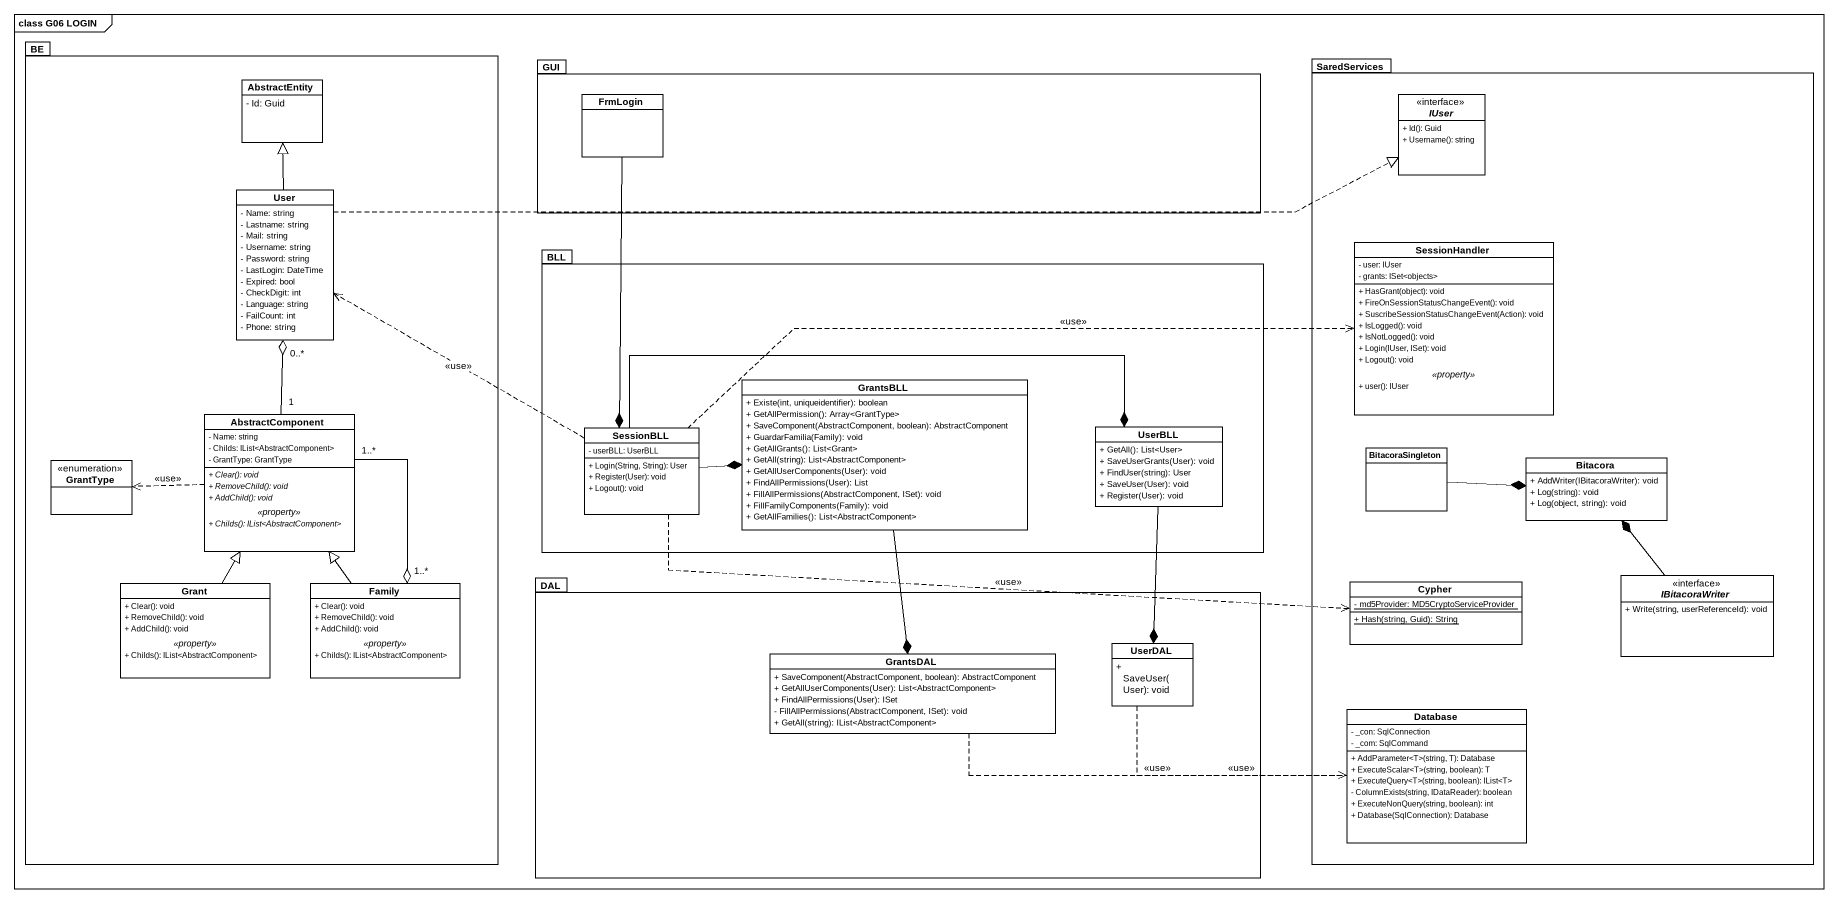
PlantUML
@startuml
mainframe class G06 LOGIN
hide circle
hide empty members
skinparam classAttributeIconSize 0
package BE {
  class AbstractEntity {
    - Id: Guid
  }
  class User {
    - Name: string
    - Lastname: string
    - Mail: string
    - Username: string
    - Password: string
    - LastLogin: DateTime
    - Expired: bool
    - CheckDigit: int
    - Language: string
    - FailCount: int
    - Phone: string
  }
  class AbstractComponent {
    - Name: string
    - Childs: IList<AbstractComponent>
    - GrantType: GrantType
    --
    {abstract} + Clear(): void
    {abstract} + RemoveChild(): void
    {abstract} + AddChild(): void
    .. <<property>> ..
    {abstract} + Childs(): IList<AbstractComponent>
  }
  enum GrantType
  class Grant {
    + Clear(): void
    + RemoveChild(): void
    + AddChild(): void
    .. <<property>> ..
    + Childs(): IList<AbstractComponent>
  }
  class Family {
    + Clear(): void
    + RemoveChild(): void
    + AddChild(): void
    .. <<property>> ..
    + Childs(): IList<AbstractComponent>
  }
}
package GUI {
  class FrmLogin
}
package SaredServices {
  interface IUser {
    + Id(): Guid
    + Username(): string
  }
  class SessionHandler {
    - user: IUser
    - grants: ISet<objects>
    --
    + HasGrant(object): void
    + FireOnSessionStatusChangeEvent(): void
    + SuscribeSessionStatusChangeEvent(Action): void
    + IsLogged(): void
    + IsNotLogged(): void
    + Login(IUser, ISet): void
    + Logout(): void
    .. <<property>> ..
    + user(): IUser
  }
  class BitacoraSingleton
  class Bitacora {
    + AddWriter(IBitacoraWriter): void
    + Log(string): void
    + Log(object, string): void
  }
  class Cypher {
    {static} - md5Provider: MD5CryptoServiceProvider
    {static} + Hash(string, Guid): String
  }
  interface IBitacoraWriter {
    + Write(string, userReferenceId): void
  }
  class "Database" as Database_ {
    - _con: SqlConnection
    - _com: SqlCommand
    + AddParameter<T>(string, T): Database
    + ExecuteScalar<T>(string, boolean): T
    + ExecuteQuery<T>(string, boolean): IList<T>
    - ColumnExists(string, IDataReader): boolean
    + ExecuteNonQuery(string, boolean): int
    + Database(SqlConnection): Database
  }
}
package BLL {
  class GrantsBLL {
    + Existe(int, uniqueidentifier): boolean
    + GetAllPermission(): Array<GrantType>
    + SaveComponent(AbstractComponent, boolean): AbstractComponent
    + GuardarFamilia(Family): void
    + GetAllGrants(): List<Grant>
    + GetAll(string): List<AbstractComponent>
    + GetAllUserComponents(User): void
    + FindAllPermissions(User): List
    + FillAllPermissions(AbstractComponent, ISet): void
    + FillFamilyComponents(Family): void
    + GetAllFamilies(): List<AbstractComponent>
  }
  class SessionBLL {
    - userBLL: UserBLL
    + Login(String, String): User
    + Register(User): void
    + Logout(): void
  }
  class UserBLL {
    + GetAll(): List<User>
    + SaveUserGrants(User): void
    + FindUser(string): User
    + SaveUser(User): void
    + Register(User): void
  }
}
package DAL {
  class GrantsDAL {
    + SaveComponent(AbstractComponent, boolean): AbstractComponent
    + GetAllUserComponents(User): List<AbstractComponent>
    + FindAllPermissions(User): ISet
    - FillAllPermissions(AbstractComponent, ISet): void
    + GetAll(string): IList<AbstractComponent>
  }
  class UserDAL {
    + SaveUser(User): void
  }
}
FrmLogin --* SessionBLL
User -up-|> AbstractEntity
User .right.|> IUser
GrantsBLL --* GrantsDAL
AbstractComponent "1" -up-o "0..*" User
AbstractComponent .left.> GrantType : <<use>>
AbstractComponent "1..*" --o "1..*" Family
SessionBLL .left.> User : <<use>>
SessionBLL .right.> SessionHandler : <<use>>
SessionBLL -right-* GrantsBLL
SessionBLL -right-* UserBLL
SessionBLL .right.> Cypher : <<use>>
UserBLL --* UserDAL
BitacoraSingleton -right-* Bitacora
Grant -up-|> AbstractComponent
Family -up-|> AbstractComponent
IBitacoraWriter -up-* Bitacora
GrantsDAL .right.> Database_ : <<use>>
UserDAL .right.> Database_ : <<use>>
@enduml
